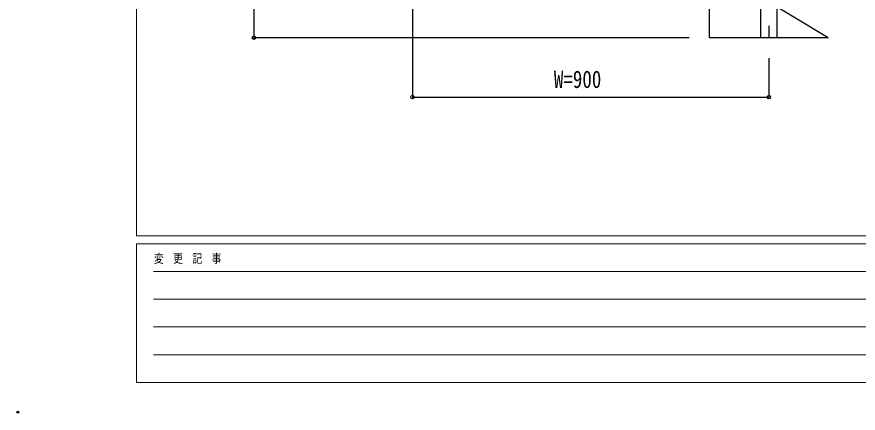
# Model space of a CAD drawing. Units: millimetres, scale not verified. Extents: x -4143 to 4140, y -2900 to 2898.
# Drawn here: x -4143 to -2019, y -2900 to -1900 of the extents above; entities that cross this region are included whole.
import ezdxf
from ezdxf.enums import TextEntityAlignment as Align

# ---------------------------------------------------------------- set-up
doc = ezdxf.new("R2010")
doc.units = ezdxf.units.MM
doc.header["$LTSCALE"] = 10
doc.header["$PDMODE"] = 32
doc.header["$PDSIZE"] = 5
for name, color, linetype in [('0-2_YKK_12', 2, 'Continuous'), ('0-3_YKK_A1', 4, 'Continuous'), ('0-4_YKK_D', 6, 'Continuous')]:
    doc.layers.add(name, color=color, linetype=linetype)
doc.layers.add('0-5_YKK_ZWAK', color=92, linetype='Continuous', lineweight=18)
doc.styles.add('ＭＳ ゴシック', font='')
doc.styles.get('ＭＳ ゴシック').set_extended_font_data('MS Gothic')

msp = doc.modelspace()

# ---------------------------------------------------------------- linework, layer by layer
at = {"layer": '0-2_YKK_12'}
msp.add_line((-2243.97, -1922.84), (-2243.97, -1952.5), dxfattribs=at)
at = {"layer": '0-3_YKK_A1'}
for p, q in [((-2093.97, -1952.5), (-2993.97, -1412.5)), ((-2393.97, -1952.5), (-2393.97, -1772.5)), ((-2264.22, -1952.5), (-2264.22, -1860.96)), ((-2223.72, -1860.17), (-2223.72, -1952.5)), ((-2093.97, -1952.5), (-2393.97, -1952.5))]:
    msp.add_line(p, q, dxfattribs=at)
msp.add_point((-4140.1, -2897.5), dxfattribs=at)
at = {"layer": '0-4_YKK_D'}
for p, q in [((-3543.97, -1412.5), (-3543.97, -1952.5)), ((-3143.97, -1464.5), (-3143.97, -2103.5)), ((-2444.97, -1952.5), (-3544.97, -1952.5)), ((-2243.97, -2004.5), (-2243.97, -2103.5)), ((-3143.97, -2102.5), (-2243.97, -2102.5))]:
    msp.add_line(p, q, dxfattribs=at)
for centre in [(-3543.97, -1952.5), (-3143.97, -2102.5), (-2243.97, -2102.5)]:
    msp.add_circle(centre, 4.25, dxfattribs=at)
msp.add_point((-4140.1, -2897.5), dxfattribs=at)
at = {"layer": '0-5_YKK_ZWAK', "color": 7}
for p, q in [((-3840.08, -2452.5), (-3840.08, 2847.5)), ((3959.92, -2452.5), (-3840.08, -2452.5)), ((-1240.08, -2472.5), (-3840.08, -2472.5)), ((-3840.08, -2822.5), (-3840.08, -2472.5)), ((-3840.08, -2822.5), (-1240.08, -2822.5))]:
    msp.add_line(p, q, dxfattribs=at)
at = {"layer": '0-5_YKK_ZWAK'}
for p, q in [((-3797.58, -2542.5), (-1290.08, -2542.5)), ((-3797.58, -2612.5), (-1290.08, -2612.5)), ((-3797.58, -2682.5), (-1290.08, -2682.5)), ((-3797.58, -2752.5), (-1290.08, -2752.5))]:
    msp.add_line(p, q, dxfattribs=at)

# ---------------------------------------------------------------- texts
at = {"layer": '0-4_YKK_D', "style": 'ＭＳ ゴシック', "width": 0.8}
msp.add_text('W=900', height=43.99, dxfattribs=at).set_placement((-2786.77, -2092.5), align=Align.BOTTOM_LEFT)
at = {"layer": '0-5_YKK_ZWAK', "color": 7, "style": 'ＭＳ ゴシック', "width": 0.8}
msp.add_text('変  更  記  事', height=21.99, dxfattribs=at).set_placement((-3796.41, -2527.5), align=Align.BOTTOM_LEFT)

doc.saveas('drawing.dxf')
